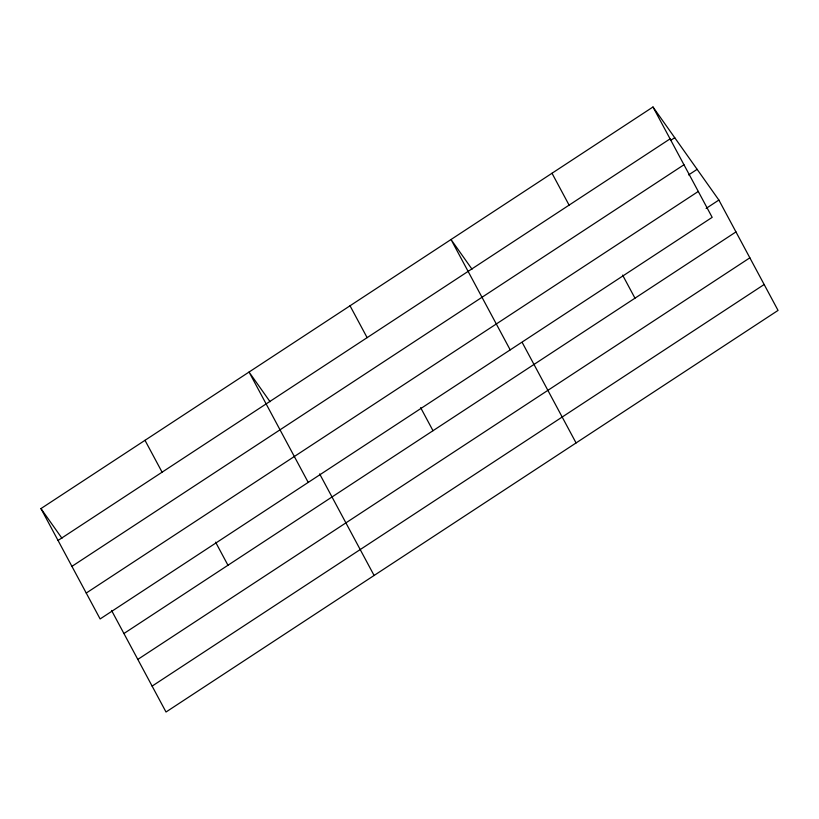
<?xml version="1.0" encoding="UTF-8"?>
<svg xmlns="http://www.w3.org/2000/svg" width="819" height="819" viewBox="0 0 819 819"><rect width="100%" height="100%" fill="white"/><g stroke="black" fill="none" stroke-linecap="round" stroke-linejoin="round"><path stroke-width="1.23" d="M652.989 106.992L712.172 217.352L100.123 618.949L40.95 508.589L652.989 106.992L718.877 200.051L778.05 310.411L166.011 712.008L111.548 610.442M58.036 540.458L670.085 138.861M670.485 140.489L674.733 137.694M71.929 566.359L683.967 164.762M688.625 174.918L697.133 169.338M86.241 593.048L698.279 191.451M706.121 208.415L718.877 200.051M123.925 633.517L735.964 231.92M137.807 659.418L749.856 257.821M152.119 686.107L764.158 284.51M472.031 269.205L451.023 239.517L510.196 349.877M270.065 401.73L249.048 372.041L308.22 482.411M40.95 508.589L61.968 538.278M622.604 275.102L634.981 298.188M552.006 173.249L569.092 205.129M522.205 342.465L576.074 442.946M420.628 407.637L433.005 430.712M350.03 305.784L367.127 337.653M319.635 473.894L374.099 575.47M215.592 542.168L227.969 565.253M144.994 440.315L162.09 472.184"/></g></svg>
